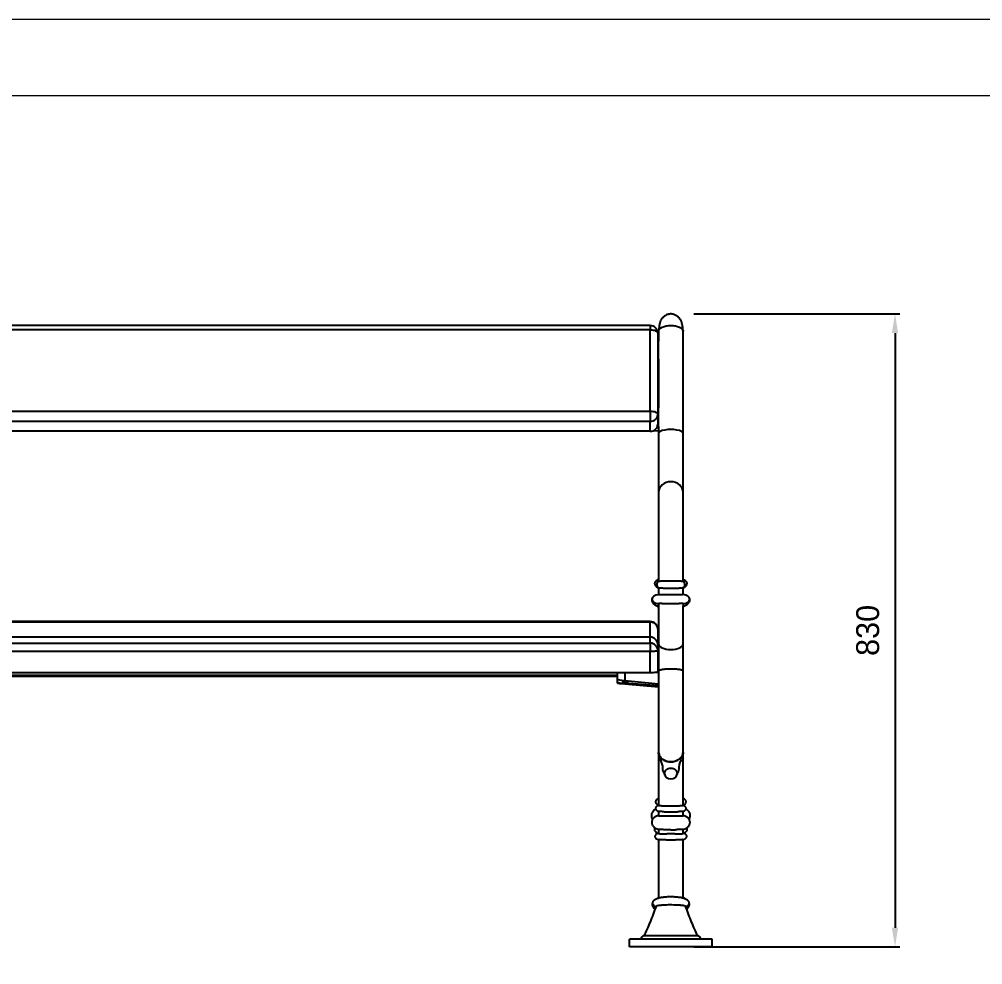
# Model space of a CAD drawing. Header units: millimetres. Extents: x 2710 to 8650, y -4054 to 146.
# Drawn here: x 3974 to 5237, y -1094 to 146 of the extents above; entities that cross this region are included whole.
import ezdxf

# ---------------------------------------------------------------- set-up
doc = ezdxf.new("R2010")
doc.units = ezdxf.units.MM
doc.header["$PDSIZE"] = -1
doc.layers.add('tabelka', color=155, linetype='Continuous')
doc.layers.add('WYMIAR', color=96, linetype='Continuous')
doc.dimstyles.new('1-1', dxfattribs={"dimtxt": 30, "dimasz": 25, "dimexe": 6.25, "dimexo": 30, "dimgap": 20.625, "dimtad": 1, "dimdec": 1, "dimtxsty": 'Standard', "dimcen": 0, "dimclrd": 2, "dimclre": 2, "dimclrt": 2, "dimadec": 0, "dimazin": 0, "dimtfac": 1, "dimtdec": 1, "dimtmove": 0, "dimatfit": 3, "dimfxl": 0, "dimarcsym": 0})

# ---------------------------------------------------------------- blocks, each defined once
blk = doc.blocks.new('front')
at = {"linetype": 'Continuous'}
for p, q in [((-1473.6, 667.7), (-3253.6, 667.7)), ((-1473.6, 662.3), (-3253.6, 662.3)), ((-1473.6, 667.7), (-1473.6, 662.3)), ((-1473.6, 555.6), (-1473.6, 662.3)), ((-1463.6, 657.7), (-1463.6, 551)), ((-1462.6, 660.4), (-1462.6, 647.1)), ((-1430.6, 526.1), (-1430.6, 660.4)), ((-1463.6, 647), (-1462.6, 647.1)), ((-1462.6, 623.4), (-1462.6, 647.1)), ((-1462.6, 623.7), (-1462.6, 559.9)), ((-3253.6, 555.6), (-1473.6, 555.6)), ((-1473.6, 555.6), (-1473.6, 542.1)), ((-1463.6, 551), (-1463.6, 538.2)), ((-1473.6, 542.1), (-3253.6, 542.1)), ((-1473.6, 529.3), (-1473.6, 542.1)), ((-1462.6, 536), (-1463.9, 536.1)), ((-1462.6, 535.5), (-1462.6, 536)), ((-1462.6, 535.5), (-1462.6, 526.1)), ((-1473.6, 529.3), (-3253.6, 529.3)), ((-1468.9, 530.3), (-1462.6, 529.6)), ((-1462.6, 526.1), (-1462.6, 525.5)), ((-1462.6, 525.5), (-1462.6, 448.9)), ((-1430.6, 525.5), (-1430.6, 526.1)), ((-1430.6, 448.9), (-1430.6, 525.5)), ((-1462.6, 448.9), (-1462.6, 332.3)), ((-1430.6, 332.3), (-1430.6, 448.9)), ((-1462.6, 323.6), (-1462.6, 314.8)), ((-1430.6, 314.8), (-1430.6, 323.6)), ((-1462.6, 302.9), (-1462.6, 296.9)), ((-1462.6, 299.9), (-1462.6, 300.1)), ((-1462.6, 296.9), (-1462.6, 250)), ((-1430.6, 250), (-1430.6, 300.3)), ((-1473.6, 279.4), (-3253.6, 279.4)), ((-1473.6, 278.6), (-3253.6, 278.6)), ((-1473.6, 279.4), (-1473.6, 278.6)), ((-1473.6, 259.1), (-1473.6, 278.6)), ((-1463.6, 269.4), (-1463.6, 249.1)), ((-1473.6, 259.1), (-3253.6, 259.1)), ((-1473.6, 259), (-3253.6, 259)), ((-1473.6, 259.1), (-1473.6, 259)), ((-1473.6, 251.2), (-1473.6, 259)), ((-3253.6, 251.2), (-1473.6, 251.2)), ((-1473.6, 240.2), (-3253.6, 240.2)), ((-1473.6, 251.2), (-1473.6, 240.2)), ((-1473.6, 212.3), (-1473.6, 240.2)), ((-1463.6, 249.1), (-1463.6, 241.2)), ((-1463.6, 245.8), (-1462.6, 245.8)), ((-1463.6, 241.2), (-1463.6, 213.4)), ((-1462.6, 250), (-1462.6, 214.7)), ((-1430.6, 214.7), (-1430.6, 250)), ((-1463.6, 221.8), (-1462.6, 221.8)), ((-1473.6, 212.3), (-3253.6, 212.3)), ((-1516.6, 208.6), (-3211.6, 208.6)), ((-1516.6, 207.5), (-3211.6, 207.5)), ((-1516.6, 204.1), (-1516.6, 212.3)), ((-1516.6, 200.1), (-1516.6, 204.1)), ((-1507, 212.3), (-1507, 202.1)), ((-1507, 202.1), (-1462.6, 197.9)), ((-1462.6, 212.8), (-1465.2, 212.8)), ((-1462.6, 214.7), (-1462.6, 107)), ((-1430.6, 107.6), (-1430.6, 214.7)), ((-1516.6, 198.6), (-1516.6, 200.1)), ((-1462.6, 195.2), (-1507, 198.5)), ((-1507, 198.5), (-1507, 197.7)), ((-1507, 197.7), (-1462.6, 193.9)), ((-1462.6, 107), (-1462.6, 38.3)), ((-1461.5, 103.2), (-1461.4, 102.9)), ((-1432.7, 100.2), (-1432.4, 101.2)), ((-1431.8, 102.9), (-1431.7, 103.2)), ((-1430.6, 38.3), (-1430.6, 107)), ((-1446.6, 95.5), (-1446.6, 95.5)), ((-1462.6, 30.7), (-1462.6, 24.9)), ((-1447.9, 29.9), (-1446.6, 29.9)), ((-1430.6, 24.9), (-1430.6, 30.7)), ((-1462.6, 7.2), (-1462.6, 1.5)), ((-1430.6, 1.5), (-1430.6, 7.2)), ((-1462.6, -6.4), (-1462.6, -83.4)), ((-1430.6, -83.4), (-1430.6, -6.4)), ((-1500.7, -147.1), (-1500.7, -137.1)), ((-1392.5, -137.1), (-1500.7, -137.1)), ((-1392.5, -147.1), (-1392.5, -137.1)), ((-1392.5, -147.1), (-1500.7, -147.1))]:
    blk.add_line(p, q, dxfattribs=at)
at = {"linetype": 'Continuous', "flags": 128}
for points in [[(-1473.6, 662.3), (-1471.7, 662.2), (-1469.8, 661.9), (-1468.1, 661.5), (-1466.6, 660.9), (-1465.3, 660.2), (-1464.4, 659.4), (-1463.8, 658.6), (-1463.6, 657.7)], [(-1473.6, 555.6), (-1471.7, 555.5), (-1469.8, 555.2), (-1468.1, 554.8), (-1466.6, 554.2), (-1465.3, 553.6), (-1464.4, 552.8), (-1463.8, 551.9), (-1463.6, 551)], [(-1463.6, 241.2), (-1463.8, 241), (-1464.4, 240.8), (-1465.3, 240.6), (-1466.6, 240.5), (-1468.1, 240.3), (-1469.8, 240.2), (-1471.7, 240.2), (-1473.6, 240.2)], [(-1463.6, 213.4), (-1463.8, 213.2), (-1464.4, 213), (-1465.3, 212.8), (-1466.6, 212.6), (-1468.1, 212.5), (-1469.8, 212.4), (-1471.7, 212.3), (-1473.6, 212.3)], [(-1446.6, 95.5), (-1449.7, 95.7), (-1452.7, 96.4), (-1455.5, 97.6), (-1457.9, 99.1), (-1459.9, 100.9), (-1461.4, 103), (-1462.3, 105.3), (-1462.6, 107.6), (-1462.6, 107.9)], [(-1430.6, 107.9), (-1430.6, 107.6), (-1430.9, 105.3), (-1431.8, 103), (-1433.3, 100.9), (-1435.3, 99.1), (-1437.7, 97.6), (-1440.5, 96.4), (-1443.5, 95.7), (-1446.6, 95.5)]]:
    blk.add_lwpolyline(points, dxfattribs=at)
at = {"linetype": 'Continuous'}
for centre, radius, start, end in [((-1473.6, 657.7), 10, 0, 90), ((-1473.1, 551.6), 9.49, 266.8323, 356.4372), ((-1473.1, 538.8), 9.49, 266.8326, 356.4371), ((-1460.2, 327.9), 5, 118.1611, 241.1371), ((-1433.1, 327.9), 5, 298.6355, 61.6626), ((-1473.6, 269.4), 10, 0, 90), ((-1473.2, 269), 9.63, 2.482, 92.2843), ((-1473.6, 249.1), 10, 0, 90), ((-1473.6, 249.1), 9.97, 0.1589, 90.1589), ((-1473.6, 241.2), 9.97, 0.1589, 90.1589)]:
    blk.add_arc(centre, radius, start, end, dxfattribs=at)
for centre, major_axis, ratio, start_param, end_param in [((-1446.6, 526.1), (16, 0), 0.335382, 0, 3.141593), ((-1446.6, 448.9), (-16, 0), 0.875, 3.141593, 6.283185), ((-1460.4, 308.9), (-11, 0), 0.545455, 4.916777, 7.656712), ((-1432.8, 308.9), (11, 0), 0.545455, 4.908869, 7.653672), ((-1446.6, 250), (16, 0), 0.441764, 3.141593, 6.283185), ((-1506.6, 203.2), (10, -0.92), 0.104167, 3.15119, 4.684996), ((-1506.6, 199.4), (10, -0.72), 0.094476, 3.148371, 4.682148), ((-1506.6, 197.8), (10, -0.86), 0.011623, 3.142588, 4.676365), ((-1446.6, 80.7), (8.52, 0), 0.882353, 3.275401, 6.145454), ((-1479.6, -137.1), (6, 0), 0.833333, 1.910379, 3.141593), ((-1479.6, -137.1), (-6, 0), 0.833333, 5.056836, 6.283185), ((-1413.6, -137.1), (-6, 0), 0.833333, 3.141593, 4.394245), ((-1413.6, -137.1), (6, 0), 0.833333, 0, 1.220088)]:
    blk.add_ellipse(centre, major_axis=major_axis, ratio=ratio, start_param=start_param, end_param=end_param, dxfattribs=at)
blk.add_ellipse((-1506.6, 199.8), major_axis=(3.5, -0.25), ratio=0.094476, dxfattribs=at)
for points, knots in [([(-1430.6, 660.7), (-1430.7, 661.4), (-1430.8, 662.7), (-1431, 664.8), (-1431.2, 666.8), (-1431.5, 668.5), (-1431.8, 670.1), (-1432.3, 672.4), (-1433.5, 674.8), (-1434.8, 676.7), (-1436.4, 678.6), (-1439, 680.7), (-1442.1, 682.2), (-1444.9, 682.9), (-1447.1, 683), (-1449.2, 682.7), (-1451.3, 682.1), (-1453.3, 681.1), (-1455.1, 680), (-1456.6, 678.7), (-1457.8, 677.5), (-1458.7, 676.4), (-1459.3, 675.5), (-1459.8, 674.7), (-1460.3, 673.6), (-1460.8, 672.4), (-1461.3, 670.8), (-1461.7, 668.9), (-1462, 666.7), (-1462.3, 664), (-1462.5, 661.8), (-1462.6, 660.7)], [0, 0, 0, 0, 0.031316, 0.059318, 0.106102, 0.141107, 0.166536, 0.214968, 0.265658, 0.291372, 0.317813, 0.374395, 0.435286, 0.466914, 0.498301, 0.529738, 0.561569, 0.593955, 0.626614, 0.65552, 0.679635, 0.699708, 0.717012, 0.738355, 0.766445, 0.792853, 0.822633, 0.860149, 0.901781, 0.948074, 1, 1, 1, 1]), ([(-1462.6, 660.4), (-1462.6, 660.4), (-1462.7, 660.9), (-1462.4, 661.9), (-1461.5, 663.3), (-1460, 664.6), (-1458, 665.8), (-1455.5, 666.7), (-1452.8, 667.4), (-1449.7, 667.8), (-1446.6, 668), (-1443.5, 667.8), (-1440.5, 667.4), (-1437.7, 666.7), (-1435.3, 665.8), (-1433.3, 664.6), (-1431.7, 663.3), (-1430.9, 661.9), (-1430.5, 660.9), (-1430.6, 660.4), (-1430.6, 660.4)], [0, 0, 0, 0, 0.002728, 0.060722, 0.119371, 0.179216, 0.240589, 0.30357, 0.368004, 0.433529, 0.499634, 0.56574, 0.631265, 0.695699, 0.758681, 0.820053, 0.879898, 0.938547, 0.996542, 1, 1, 1, 1]), ([(-1462.6, 536), (-1462.6, 543.2), (-1462.6, 551.1), (-1462.6, 559), (-1462.6, 559.7)], [0, 0, 0, 0, 0.919919, 1, 1, 1, 1]), ([(-1462.6, 334.4), (-1462.8, 334.4), (-1463.5, 334.2), (-1464.5, 333.8), (-1465.7, 333.1), (-1466.6, 332.3), (-1467.3, 331.4), (-1467.8, 330.4), (-1467.9, 329.3), (-1467.7, 328.1), (-1467.2, 327), (-1466.4, 325.9), (-1465.3, 325), (-1464, 324.2), (-1463.1, 323.8), (-1462.6, 323.7), (-1462.6, 323.7)], [0, 0, 0, 0, 0.044959, 0.156497, 0.242685, 0.318861, 0.38936, 0.455222, 0.51857, 0.582762, 0.650592, 0.725627, 0.812649, 0.900912, 0.998835, 1, 1, 1, 1]), ([(-1462.5, 332.3), (-1462.5, 332.4), (-1462.5, 332.4), (-1461.8, 332.5), (-1460.4, 332.7), (-1458.5, 332.8), (-1456.7, 332.9), (-1454.7, 332.9), (-1452.3, 332.9), (-1449.6, 332.9), (-1446.8, 332.9), (-1443.8, 332.9), (-1440.9, 332.9), (-1438.1, 332.9), (-1435.7, 332.9), (-1433.6, 332.8), (-1432.1, 332.6), (-1431.1, 332.5), (-1430.7, 332.4), (-1430.7, 332.3), (-1430.7, 332.3)], [0, 0, 0, 0, 0.024762, 0.071145, 0.162896, 0.211671, 0.261589, 0.316059, 0.371789, 0.432869, 0.495484, 0.561005, 0.628408, 0.694021, 0.761845, 0.822298, 0.885078, 0.937379, 0.991605, 1, 1, 1, 1]), ([(-1430.4, 323.8), (-1430.3, 323.8), (-1429.8, 324), (-1428.8, 324.4), (-1427.7, 325.2), (-1426.7, 326.1), (-1425.9, 327.2), (-1425.4, 328.4), (-1425.3, 329.5), (-1425.5, 330.7), (-1426.1, 331.7), (-1426.9, 332.6), (-1428, 333.4), (-1429.3, 334), (-1430.1, 334.3), (-1430.6, 334.4)], [0, 0, 0, 0, 0.021926, 0.111564, 0.1938, 0.27398, 0.350058, 0.42037, 0.486816, 0.553236, 0.623592, 0.70291, 0.786889, 0.885952, 1, 1, 1, 1]), ([(-1430.7, 323.6), (-1430.7, 323.6), (-1430.6, 323.6), (-1431, 323.5), (-1432.1, 323.4), (-1433.8, 323.2), (-1435.4, 323.1), (-1437.3, 323), (-1439.6, 323), (-1442, 323), (-1444.8, 323), (-1447.7, 322.9), (-1450.7, 323), (-1453.6, 323), (-1456.2, 323), (-1458.5, 323.2), (-1460.3, 323.3), (-1461.6, 323.4), (-1462.4, 323.5), (-1462.5, 323.6), (-1462.6, 323.6)], [0, 0, 0, 0, 0.013313, 0.05942, 0.147325, 0.19356, 0.240902, 0.291944, 0.344182, 0.401159, 0.45951, 0.522053, 0.586295, 0.650643, 0.717097, 0.777274, 0.839703, 0.892484, 0.947234, 1, 1, 1, 1]), ([(-1471.3, 309.2), (-1471.4, 308.9), (-1471.6, 308.2), (-1471.6, 307), (-1471.2, 305.8), (-1470.6, 304.5), (-1469.6, 303.3), (-1468.3, 302.1), (-1466.6, 301.1), (-1464.8, 300.2), (-1463.5, 299.8), (-1462.7, 299.6), (-1462.6, 299.6)], [0, 0, 0, 0, 0.066626, 0.152782, 0.241377, 0.335439, 0.439086, 0.55646, 0.692456, 0.829397, 0.975062, 1, 1, 1, 1]), ([(-1462.6, 314.8), (-1462.5, 314.8), (-1462.2, 314.8), (-1460.5, 314.9), (-1458.6, 314.9), (-1456.8, 314.9), (-1454.8, 314.9), (-1452.4, 314.9), (-1449.7, 314.9), (-1446.9, 314.9), (-1443.9, 314.9), (-1441, 314.9), (-1438.2, 314.9), (-1435.7, 314.9), (-1433.6, 314.9), (-1432.1, 314.9), (-1431.1, 314.8), (-1430.7, 314.8), (-1430.7, 314.8), (-1430.7, 314.8)], [0, 0, 0, 0, 0.0858317, 0.1741462, 0.2209626, 0.268878, 0.3211154, 0.3745632, 0.4331367, 0.4931572, 0.5565524, 0.6217551, 0.6853711, 0.7511659, 0.8093219, 0.8697159, 0.9200317, 0.9721943, 1, 1, 1, 1]), ([(-1430.6, 299.6), (-1430.3, 299.7), (-1429.3, 299.9), (-1427.8, 300.5), (-1426.1, 301.4), (-1424.6, 302.4), (-1423.3, 303.6), (-1422.4, 304.9), (-1421.8, 306.2), (-1421.6, 307.5), (-1421.7, 308.5), (-1421.9, 309), (-1421.9, 309.2)], [0, 0, 0, 0, 0.085847, 0.218215, 0.345189, 0.470585, 0.588815, 0.695621, 0.792064, 0.881868, 0.969676, 1, 1, 1, 1]), ([(-1462.6, 296.9), (-1462.6, 297.7), (-1462.6, 298.9), (-1462.6, 300.2), (-1462.6, 301), (-1462.6, 301.6), (-1462.6, 302.3), (-1462.6, 302.8), (-1462.6, 303), (-1462.6, 303.1)], [0, 0, 0, 0, 0.403071, 0.583231, 0.628271, 0.764171, 0.911493, 0.948323, 1, 1, 1, 1]), ([(-1430.7, 303.1), (-1430.8, 303.1), (-1430.9, 303), (-1431.6, 303), (-1432.5, 303), (-1433.8, 303), (-1435.4, 303), (-1437.3, 302.9), (-1439.6, 302.9), (-1442.1, 302.9), (-1444.8, 302.9), (-1447.7, 302.9), (-1450.7, 302.9), (-1453.6, 302.9), (-1456.2, 302.9), (-1458.6, 303), (-1460.3, 303), (-1461.6, 303), (-1462.4, 303), (-1462.5, 303.1), (-1462.5, 303.1)], [0, 0, 0, 0, 0.0481034, 0.0931548, 0.1394047, 0.1866425, 0.2350117, 0.2872061, 0.3406097, 0.3991643, 0.4591385, 0.523165, 0.5889441, 0.6546149, 0.722413, 0.7841544, 0.8482116, 0.9022551, 0.9583312, 1, 1, 1, 1]), ([(-1430.6, 303.1), (-1430.6, 302.7), (-1430.6, 301.9), (-1430.6, 301), (-1430.6, 300.4), (-1430.6, 300.3)], [0, 0, 0, 0, 0.370074, 0.828932, 1, 1, 1, 1]), ([(-1462.6, 214.7), (-1462.6, 214.7), (-1462.6, 214.9), (-1462.5, 215.3), (-1461.7, 215.9), (-1460.4, 216.4), (-1458.7, 216.8), (-1456.5, 217.1), (-1454.2, 217.3), (-1451.6, 217.5), (-1449, 217.6), (-1446.4, 217.6), (-1443.8, 217.6), (-1441.3, 217.5), (-1439, 217.3), (-1436.9, 217.1), (-1435, 216.9), (-1433.4, 216.5), (-1432.1, 216.1), (-1431.2, 215.7), (-1430.7, 215.2), (-1430.6, 214.8), (-1430.6, 214.7), (-1430.6, 214.7)], [0, 0, 0, 0, 0.00043, 0.059157, 0.11951, 0.17916, 0.240856, 0.295589, 0.352162, 0.402982, 0.455408, 0.50412, 0.554282, 0.602393, 0.651866, 0.700636, 0.750721, 0.80142, 0.853425, 0.907387, 0.962696, 0.99957, 1, 1, 1, 1]), ([(-1462.6, 107.9), (-1462.5, 106.9), (-1462.3, 105.3), (-1461.4, 103.2), (-1460.3, 101.4), (-1458.8, 99.8), (-1457, 98.4), (-1454.9, 97.3), (-1452.6, 96.4), (-1450, 95.7), (-1448, 95.5), (-1446.8, 95.5), (-1446.6, 95.5)], [0, 0, 0, 0, 0.140495, 0.235983, 0.334138, 0.431775, 0.531891, 0.636639, 0.743957, 0.85811, 0.975179, 1, 1, 1, 1]), ([(-1460.8, 100.9), (-1461.1, 101.4), (-1461.8, 102.6), (-1462.4, 104.6), (-1462.6, 106.2), (-1462.6, 107), (-1462.6, 107)], [0, 0, 0, 0, 0.260625, 0.623812, 0.99734, 1, 1, 1, 1]), ([(-1461.9, 104.3), (-1461.9, 104.2), (-1461.8, 103.9), (-1461.6, 103.3), (-1461.3, 102.8), (-1461.2, 102.4), (-1461, 102), (-1461, 101.6), (-1460.9, 101.4), (-1460.8, 101.2)], [0, 0, 0, 0, 0.052045, 0.164999, 0.279099, 0.348635, 0.41799, 0.604688, 1, 1, 1, 1]), ([(-1460.9, 101.2), (-1460.8, 100.9), (-1460.7, 100.7), (-1460.6, 100.3), (-1460.6, 100.2)], [0, 0, 0, 0, 0.738353, 1, 1, 1, 1]), ([(-1446.6, 95.5), (-1445.8, 95.5), (-1444, 95.6), (-1441.3, 96.2), (-1438.7, 97.1), (-1436.2, 98.4), (-1434.1, 100.1), (-1432.5, 102), (-1431.4, 104), (-1430.8, 106), (-1430.7, 107.3), (-1430.6, 107.9)], [0, 0, 0, 0, 0.109477, 0.221458, 0.343876, 0.470285, 0.585222, 0.704213, 0.808224, 0.915737, 1, 1, 1, 1]), ([(-1430.6, 107), (-1430.6, 107), (-1430.6, 106.5), (-1430.7, 105.3), (-1431.1, 103.4), (-1431.8, 101.9), (-1432.4, 101), (-1432.5, 100.9)], [0, 0, 0, 0, 0.002659, 0.230734, 0.564614, 0.906612, 1, 1, 1, 1]), ([(-1432.4, 101.2), (-1432.4, 101.4), (-1432.3, 101.6), (-1432.2, 102), (-1432.1, 102.3), (-1432, 102.6), (-1431.8, 103.1), (-1431.5, 103.6), (-1431.4, 104), (-1431.4, 104.1)], [0, 0, 0, 0, 0.454739, 0.573665, 0.661321, 0.732436, 0.803296, 0.947684, 1, 1, 1, 1]), ([(-1456.1, 82.1), (-1456.2, 82.4), (-1456.9, 83.8), (-1457.1, 86.5), (-1457.3, 89.7), (-1457.7, 92.5), (-1458.7, 95.1), (-1459.8, 97.6), (-1460.3, 99.3), (-1460.6, 100.2)], [0, 0, 0, 0, 0.041118, 0.251793, 0.406948, 0.562737, 0.703266, 0.846465, 1, 1, 1, 1]), ([(-1432.7, 100.2), (-1433, 99.2), (-1433.5, 97.3), (-1434.7, 94.8), (-1435.7, 92.1), (-1436, 89), (-1436.2, 85.8), (-1436.6, 83.5), (-1437, 82.3), (-1437.1, 82.1)], [0, 0, 0, 0, 0.174103, 0.315607, 0.458755, 0.631018, 0.801655, 0.974895, 1, 1, 1, 1]), ([(-1456.2, 82.1), (-1455.9, 81.5), (-1455.6, 80.3), (-1455, 79), (-1454.7, 78.3), (-1454.5, 77.9)], [0, 0, 0, 0, 0.3870635, 0.673703, 1, 1, 1, 1]), ([(-1438.1, 80.4), (-1438.1, 80.6), (-1438.1, 81), (-1438.3, 81.7), (-1438.5, 82.3), (-1438.7, 82.9), (-1439.1, 83.4), (-1439.5, 84), (-1440, 84.5), (-1440.6, 85), (-1441.4, 85.5), (-1442.3, 86), (-1444, 86.6), (-1445.9, 86.9), (-1447.8, 86.8), (-1448.9, 86.7), (-1449.9, 86.4), (-1451, 86), (-1451.9, 85.5), (-1452.6, 85), (-1453.2, 84.5), (-1453.7, 84), (-1454.1, 83.4), (-1454.5, 82.9), (-1454.8, 82.3), (-1455, 81.7), (-1455.1, 81), (-1455.1, 80.4), (-1455.1, 79.9), (-1455.1, 79.7), (-1455.1, 79.6)], [0, 0, 0, 0, 0.028316, 0.05671, 0.085253, 0.114013, 0.140223, 0.172397, 0.20004, 0.232166, 0.267982, 0.309183, 0.355914, 0.482927, 0.52748, 0.570048, 0.610518, 0.657246, 0.698448, 0.734266, 0.766391, 0.794035, 0.826208, 0.852419, 0.881179, 0.909722, 0.938115, 0.966432, 0.994748, 1, 1, 1, 1]), ([(-1438.5, 78.5), (-1438.4, 78.7), (-1438.1, 79.2), (-1437.7, 80.4), (-1437.3, 81.5), (-1437.1, 82.1)], [0, 0, 0, 0, 0.181088, 0.527263, 1, 1, 1, 1]), ([(-1438.2, 79.6), (-1438.2, 79.7), (-1438.1, 79.9), (-1438.1, 80.2), (-1438.1, 80.4)], [0, 0, 0, 0, 0.181259, 1, 1, 1, 1]), ([(-1462.6, 47.6), (-1463, 47.5), (-1463.8, 47.1), (-1464.8, 46.4), (-1465.8, 45.5), (-1466.4, 44.5), (-1466.7, 43.4), (-1466.7, 42.4), (-1466.3, 41.3), (-1465.6, 40.3), (-1464.5, 39.3), (-1463.5, 38.7), (-1462.8, 38.4), (-1462.6, 38.3)], [0, 0, 0, 0, 0.088619, 0.197922, 0.295749, 0.384161, 0.466296, 0.546568, 0.63038, 0.722423, 0.83146, 0.950728, 1, 1, 1, 1]), ([(-1462.6, 38.3), (-1462.7, 38.3), (-1463, 38.2), (-1463.7, 38), (-1464.5, 37.6), (-1465.4, 37), (-1466.2, 36.2), (-1466.6, 35.2), (-1466.7, 34.2), (-1466.5, 33.3), (-1465.9, 32.4), (-1465, 31.6), (-1464, 31.1), (-1463.1, 30.8), (-1462.5, 30.6), (-1462.2, 30.6), (-1462.1, 30.6)], [0, 0, 0, 0, 0.0256213, 0.0947869, 0.1702348, 0.2551798, 0.3404437, 0.416315, 0.4859687, 0.555827, 0.6307849, 0.7159181, 0.8174002, 0.8964937, 0.9747726, 1, 1, 1, 1]), ([(-1462.6, 38.3), (-1462.6, 38.2), (-1462.5, 38.2), (-1461.8, 38.1), (-1460.5, 38.1), (-1458.6, 38), (-1456.8, 38), (-1454.7, 38), (-1452.3, 38), (-1449.7, 37.9), (-1446.8, 37.9), (-1443.9, 37.9), (-1440.9, 38), (-1438.1, 38), (-1435.6, 38), (-1433.6, 38.1), (-1432.1, 38.1), (-1431.1, 38.1), (-1430.7, 38.2), (-1430.7, 38.2), (-1430.7, 38.3)], [0, 0, 0, 0, 0.0430065, 0.0872218, 0.1757049, 0.2227083, 0.2708152, 0.3232365, 0.3768762, 0.4355851, 0.495745, 0.5592639, 0.6245982, 0.6882842, 0.7541558, 0.8123242, 0.8727252, 0.9231254, 0.9753753, 1, 1, 1, 1]), ([(-1431.1, 30.6), (-1431, 30.6), (-1430.8, 30.6), (-1430.3, 30.7), (-1429.5, 31), (-1428.6, 31.4), (-1427.8, 32), (-1427, 32.8), (-1426.6, 33.7), (-1426.5, 34.7), (-1426.8, 35.7), (-1427.4, 36.5), (-1428.3, 37.3), (-1429.3, 37.9), (-1430.1, 38.2), (-1430.5, 38.3), (-1430.6, 38.3)], [0, 0, 0, 0, 0.016754, 0.091008, 0.160204, 0.234811, 0.317883, 0.401417, 0.476321, 0.545933, 0.616703, 0.693042, 0.78006, 0.883267, 0.963037, 1, 1, 1, 1]), ([(-1430.6, 38.3), (-1430.3, 38.4), (-1429.5, 38.8), (-1428.4, 39.6), (-1427.5, 40.5), (-1426.9, 41.5), (-1426.6, 42.5), (-1426.6, 43.6), (-1426.9, 44.7), (-1427.7, 45.7), (-1428.7, 46.6), (-1429.8, 47.3), (-1430.4, 47.6), (-1430.6, 47.6)], [0, 0, 0, 0, 0.089218, 0.198086, 0.295608, 0.383905, 0.466067, 0.546554, 0.630783, 0.723662, 0.834273, 0.954958, 1, 1, 1, 1]), ([(-1466.5, 33.5), (-1466.9, 33.2), (-1467.9, 32.7), (-1469.2, 31.6), (-1470.3, 30.3), (-1471.2, 28.9), (-1471.8, 27.4), (-1472.2, 25.8), (-1472.2, 24.2), (-1471.8, 22.6), (-1471.3, 21.2), (-1470.8, 20.4), (-1470.6, 20.1)], [0, 0, 0, 0, 0.104574, 0.218209, 0.326609, 0.43088, 0.531662, 0.630152, 0.728125, 0.82767, 0.930452, 1, 1, 1, 1]), ([(-1455.5, 30.1), (-1455.7, 30.1), (-1456.8, 30.1), (-1458.5, 30.2), (-1460.3, 30.3), (-1461.6, 30.4), (-1462, 30.5), (-1462.1, 30.6)], [0, 0, 0, 0, 0.077527, 0.33626, 0.604775, 0.83035, 1, 1, 1, 1]), ([(-1455.5, 30.1), (-1455.4, 30.1), (-1454.8, 30), (-1453.7, 30), (-1452.2, 30), (-1450.8, 30), (-1449.5, 30), (-1448.6, 29.9), (-1448, 29.9), (-1447.9, 29.9)], [0, 0, 0, 0, 0.046329, 0.258459, 0.460269, 0.657361, 0.802285, 0.964116, 1, 1, 1, 1]), ([(-1446.6, 29.9), (-1445.9, 29.9), (-1444.9, 29.9), (-1443.4, 30), (-1442.1, 30), (-1440.7, 30), (-1439.3, 30), (-1438.4, 30), (-1437.9, 30.1), (-1437.9, 30.1)], [0, 0, 0, 0, 0.2335591, 0.3284319, 0.484299, 0.6433554, 0.811064, 0.9824989, 1, 1, 1, 1]), ([(-1431.1, 30.6), (-1431.2, 30.5), (-1431.6, 30.5), (-1432.5, 30.4), (-1433.8, 30.2), (-1435.4, 30.2), (-1436.8, 30.1), (-1437.7, 30.1), (-1437.9, 30.1)], [0, 0, 0, 0, 0.15225, 0.339664, 0.53183, 0.728585, 0.941379, 1, 1, 1, 1]), ([(-1422.7, 20.1), (-1422.4, 20.5), (-1421.9, 21.2), (-1421.4, 22.7), (-1421.1, 24.3), (-1421.1, 25.9), (-1421.4, 27.5), (-1422.1, 29.1), (-1423.1, 30.5), (-1424.3, 31.8), (-1425.6, 32.8), (-1426.4, 33.3), (-1426.8, 33.5)], [0, 0, 0, 0, 0.074868, 0.176575, 0.275758, 0.374185, 0.474057, 0.577109, 0.686197, 0.804977, 0.922726, 1, 1, 1, 1]), ([(-1462.6, 25), (-1462.8, 24.9), (-1463.3, 24.9), (-1464.1, 24.7), (-1465.1, 24.4), (-1466.3, 23.9), (-1467.6, 23.2), (-1468.9, 22.2), (-1470.1, 20.9), (-1471, 19.5), (-1471.5, 18), (-1471.8, 16.5), (-1471.7, 14.9), (-1471.3, 13.4), (-1470.6, 12), (-1469.6, 10.7), (-1468.3, 9.5), (-1466.9, 8.5), (-1465.5, 7.9), (-1464.3, 7.5), (-1463.2, 7.2), (-1462.7, 7.1), (-1462.4, 7.1)], [0, 0, 0, 0, 0.030433, 0.067421, 0.106423, 0.150366, 0.202299, 0.260391, 0.31885, 0.374994, 0.428912, 0.4814, 0.533499, 0.586199, 0.640272, 0.696615, 0.755932, 0.818733, 0.872713, 0.917364, 0.9591, 1, 1, 1, 1]), ([(-1462.6, 24.9), (-1462.6, 24.9), (-1462.5, 24.8), (-1461.7, 24.7), (-1460.2, 24.7), (-1458.2, 24.6), (-1456.3, 24.6), (-1454.2, 24.5), (-1451.7, 24.5), (-1449, 24.5), (-1446.2, 24.5), (-1443.2, 24.5), (-1440.2, 24.5), (-1437.5, 24.5), (-1435.1, 24.6), (-1433.2, 24.7), (-1431.8, 24.7), (-1431, 24.8), (-1430.6, 24.8), (-1430.7, 24.9), (-1430.7, 24.9)], [0, 0, 0, 0, 0.0479114, 0.0975059, 0.1862509, 0.2337417, 0.2823406, 0.335481, 0.3898569, 0.4493309, 0.5102966, 0.5741886, 0.6399453, 0.7033225, 0.7689188, 0.8262518, 0.8858024, 0.9353238, 0.9866333, 1, 1, 1, 1]), ([(-1431.4, 7), (-1431.3, 7), (-1430.9, 7), (-1430.1, 7.2), (-1429.2, 7.4), (-1428.1, 7.7), (-1426.9, 8.2), (-1425.6, 9), (-1424.3, 10), (-1423.1, 11.2), (-1422.3, 12.6), (-1421.7, 14.2), (-1421.4, 15.7), (-1421.5, 17.2), (-1421.9, 18.8), (-1422.6, 20.2), (-1423.6, 21.5), (-1424.9, 22.7), (-1426.4, 23.6), (-1427.7, 24.2), (-1428.9, 24.6), (-1429.9, 24.9), (-1430.4, 24.9), (-1430.6, 25)], [0, 0, 0, 0, 0.026478, 0.06823, 0.103987, 0.142041, 0.18527, 0.236463, 0.293427, 0.350428, 0.405075, 0.457474, 0.508383, 0.558803, 0.609732, 0.661895, 0.716185, 0.77332, 0.833848, 0.884956, 0.927558, 0.967727, 1, 1, 1, 1]), ([(-1467.6, 9), (-1467.7, 8.7), (-1468.1, 8.1), (-1468.2, 7.1), (-1468.1, 6), (-1467.6, 5), (-1466.8, 3.9), (-1465.6, 2.9), (-1464.2, 2.1), (-1463.1, 1.8), (-1462.6, 1.6)], [0, 0, 0, 0, 0.099228, 0.203513, 0.307456, 0.417392, 0.540281, 0.688124, 0.848536, 1, 1, 1, 1]), ([(-1462.6, 1.6), (-1462.8, 1.6), (-1463.1, 1.5), (-1463.8, 1.4), (-1464.5, 1.2), (-1465.3, 0.8), (-1466.2, 0.3), (-1467, -0.4), (-1467.4, -1.3), (-1467.6, -2.3), (-1467.4, -3.3), (-1466.9, -4.2), (-1466.1, -5), (-1465.1, -5.6), (-1464.1, -6.1), (-1463.2, -6.3), (-1462.6, -6.4), (-1462.4, -6.5), (-1462.3, -6.5)], [0, 0, 0, 0, 0.053525, 0.126718, 0.184817, 0.244614, 0.309872, 0.378453, 0.441275, 0.499307, 0.557582, 0.620041, 0.69064, 0.773494, 0.843643, 0.908441, 0.979154, 1, 1, 1, 1]), ([(-1462.6, 1.5), (-1462.6, 1.5), (-1462.5, 1.4), (-1462, 1.3), (-1461.1, 1.3), (-1460, 1.2), (-1458.5, 1.1), (-1456.7, 1.1), (-1454.6, 1), (-1452.9, 1), (-1451.9, 1), (-1451.7, 1)], [0, 0, 0, 0, 0.110893, 0.224968, 0.33681, 0.451509, 0.571267, 0.693833, 0.827528, 0.964325, 1, 1, 1, 1]), ([(-1446.6, 6.5), (-1447.3, 6.5), (-1448.9, 6.5), (-1451.5, 6.5), (-1454.4, 6.5), (-1456.9, 6.6), (-1459.1, 6.7), (-1460.8, 6.9), (-1461.7, 7), (-1462, 7), (-1462.1, 7)], [0, 0, 0, 0, 0.094516, 0.2461, 0.395784, 0.550475, 0.688945, 0.832689, 0.953063, 1, 1, 1, 1]), ([(-1446.6, 0.9), (-1447.3, 0.9), (-1448.3, 0.9), (-1449.8, 1), (-1450.8, 1), (-1451.4, 1), (-1451.7, 1)], [0, 0, 0, 0, 0.416684, 0.586338, 0.864669, 1, 1, 1, 1]), ([(-1446.6, 6.5), (-1445.9, 6.5), (-1444.9, 6.5), (-1443.4, 6.5), (-1442.1, 6.5), (-1441.1, 6.5), (-1440.7, 6.5), (-1440.6, 6.5)], [0, 0, 0, 0, 0.357531, 0.503204, 0.742603, 0.987112, 1, 1, 1, 1]), ([(-1441.5, 1), (-1441.8, 1), (-1442.5, 1), (-1443.6, 1), (-1445, 0.9), (-1446, 0.9), (-1446.6, 0.9)], [0, 0, 0, 0, 0.179245, 0.414534, 0.659975, 1, 1, 1, 1]), ([(-1441.5, 1), (-1441.3, 1), (-1440.1, 1), (-1438, 1), (-1435.6, 1.1), (-1433.5, 1.2), (-1432.1, 1.3), (-1431.1, 1.3), (-1430.7, 1.4), (-1430.7, 1.5), (-1430.7, 1.5)], [0, 0, 0, 0, 0.039317, 0.202412, 0.37109, 0.520212, 0.675074, 0.804117, 0.937879, 1, 1, 1, 1]), ([(-1431.4, 7), (-1431.6, 7), (-1431.9, 6.9), (-1432.9, 6.8), (-1434.2, 6.7), (-1435.9, 6.6), (-1437.9, 6.6), (-1439.5, 6.5), (-1440.5, 6.5), (-1440.6, 6.5)], [0, 0, 0, 0, 0.090079, 0.25094, 0.417637, 0.588279, 0.773533, 0.963082, 1, 1, 1, 1]), ([(-1430.9, -6.5), (-1430.8, -6.5), (-1430.5, -6.4), (-1429.9, -6.3), (-1429.1, -6), (-1428.2, -5.7), (-1427.3, -5.1), (-1426.5, -4.3), (-1425.9, -3.4), (-1425.6, -2.4), (-1425.8, -1.4), (-1426.2, -0.5), (-1427, 0.3), (-1427.9, 0.8), (-1428.9, 1.2), (-1429.7, 1.5), (-1430.3, 1.6), (-1430.5, 1.6), (-1430.6, 1.6)], [0, 0, 0, 0, 0.040662, 0.105519, 0.163261, 0.225095, 0.294556, 0.369091, 0.436442, 0.496509, 0.554098, 0.614431, 0.681246, 0.759944, 0.827738, 0.892667, 0.971904, 1, 1, 1, 1]), ([(-1430.5, 1.6), (-1430.4, 1.6), (-1429.8, 1.8), (-1428.8, 2.3), (-1427.5, 3.1), (-1426.4, 4), (-1425.6, 5), (-1425.2, 6.1), (-1425, 7.2), (-1425.2, 8.2), (-1425.5, 8.7), (-1425.7, 9)], [0, 0, 0, 0, 0.022311, 0.176949, 0.325977, 0.460334, 0.581829, 0.693581, 0.800559, 0.90961, 1, 1, 1, 1]), ([(-1430.9, -6.5), (-1431, -6.5), (-1431.1, -6.5), (-1431.6, -6.6), (-1432.6, -6.7), (-1433.9, -6.7), (-1435.5, -6.8), (-1437.4, -6.9), (-1439.7, -7), (-1442.2, -7), (-1444.9, -7.1), (-1447.8, -7.1), (-1450.8, -7), (-1453.7, -7), (-1456.3, -6.9), (-1458.6, -6.8), (-1460.4, -6.7), (-1461.7, -6.6), (-1462.1, -6.5), (-1462.3, -6.5)], [0, 0, 0, 0, 0.006822, 0.055953, 0.106378, 0.158212, 0.211282, 0.268661, 0.327373, 0.391662, 0.45751, 0.527808, 0.600031, 0.672099, 0.74652, 0.814018, 0.884049, 0.943124, 1, 1, 1, 1]), ([(-1446.6, -81.6), (-1447.5, -81.6), (-1448.8, -81.6), (-1450.6, -81.7), (-1452.1, -81.8), (-1453.9, -81.9), (-1455.7, -82.1), (-1457.6, -82.3), (-1459.5, -82.6), (-1461.3, -83), (-1463.2, -83.5), (-1465, -84.1), (-1466.7, -84.8), (-1468.2, -85.7), (-1469.4, -86.6), (-1470.2, -87.6), (-1470.6, -88.7), (-1470.8, -89.7), (-1470.6, -90.8), (-1470, -91.8), (-1469.1, -92.8), (-1467.9, -93.8), (-1466.8, -94.4), (-1466.3, -94.6)], [0, 0, 0, 0, 0.0616266, 0.0866962, 0.1281978, 0.1710552, 0.2170505, 0.2652595, 0.3156361, 0.3683604, 0.4237943, 0.482006, 0.540822, 0.5959753, 0.6456182, 0.6899371, 0.730309, 0.7686393, 0.8070211, 0.8472436, 0.8913435, 0.94217, 1, 1, 1, 1]), ([(-1462.6, -82.9), (-1463.1, -83.1), (-1464.2, -83.6), (-1465.3, -84.1), (-1465.9, -84.5), (-1465.9, -84.5)], [0, 0, 0, 0, 0.421365, 0.945522, 1, 1, 1, 1]), ([(-1427, -94.6), (-1426.8, -94.5), (-1426, -94.2), (-1424.9, -93.5), (-1423.8, -92.5), (-1423, -91.4), (-1422.6, -90.4), (-1422.5, -89.3), (-1422.7, -88.3), (-1423.3, -87.2), (-1424.3, -86.2), (-1425.7, -85.2), (-1427.5, -84.4), (-1429.5, -83.6), (-1431.6, -83.1), (-1433.6, -82.6), (-1435.7, -82.3), (-1437.7, -82.1), (-1439.7, -81.9), (-1441.5, -81.8), (-1443.1, -81.7), (-1444.8, -81.6), (-1446, -81.6), (-1446.6, -81.6)], [0, 0, 0, 0, 0.02116, 0.075516, 0.124131, 0.167581, 0.207464, 0.245798, 0.284755, 0.326011, 0.371965, 0.425815, 0.492211, 0.559267, 0.623111, 0.68074, 0.73567, 0.788049, 0.83676, 0.883372, 0.917096, 0.954299, 1, 1, 1, 1]), ([(-1427.6, -84.4), (-1427.9, -84.2), (-1428.7, -83.7), (-1429.7, -83.2), (-1430.5, -83), (-1430.6, -82.9)], [0, 0, 0, 0, 0.283906, 0.908326, 1, 1, 1, 1]), ([(-1465.8, -93.5), (-1467.2, -97.1), (-1469.8, -104.1), (-1473.8, -114.4), (-1477.7, -123.8), (-1480.4, -129.6), (-1481.7, -132.3)], [0, 0, 0, 0, 0.275899, 0.539552, 0.78695, 1, 1, 1, 1]), ([(-1470.7, -89.6), (-1470.7, -89.7), (-1471, -90.3), (-1471.1, -91.3), (-1471, -92.6), (-1470.5, -93.9), (-1469.8, -95.3), (-1468.7, -96.5), (-1467.8, -97.2), (-1467.4, -97.6)], [0, 0, 0, 0, 0.054133, 0.206002, 0.357995, 0.512974, 0.673302, 0.842515, 1, 1, 1, 1]), ([(-1465.9, -93.8), (-1465.9, -93.7), (-1465.8, -93.4), (-1464.7, -92.9), (-1462.7, -92.6), (-1460.5, -92.4), (-1458.2, -92.2), (-1455.3, -92), (-1451.5, -91.8), (-1447.4, -91.8), (-1443.1, -91.8), (-1439.2, -91.9), (-1436, -92.1), (-1433.3, -92.3), (-1431.3, -92.5), (-1429.7, -92.7), (-1428.5, -93), (-1427.6, -93.3), (-1427.4, -93.6), (-1427.3, -93.7)], [0, 0, 0, 0, 0.01824, 0.094757, 0.173997, 0.218398, 0.263694, 0.331273, 0.400787, 0.48536, 0.572383, 0.642877, 0.715189, 0.768165, 0.822475, 0.866142, 0.910992, 0.954708, 1, 1, 1, 1]), ([(-1411.5, -132.4), (-1412.8, -129.7), (-1415.6, -123.8), (-1419.5, -114.4), (-1423.5, -104.1), (-1426.1, -97.1), (-1427.4, -93.5)], [0, 0, 0, 0, 0.213861, 0.461004, 0.724386, 1, 1, 1, 1]), ([(-1425.9, -97.6), (-1425.8, -97.5), (-1425.2, -97.1), (-1424.3, -96.2), (-1423.3, -95), (-1422.6, -93.7), (-1422.2, -92.4), (-1422.2, -91), (-1422.3, -90.1), (-1422.5, -89.6), (-1422.6, -89.5)], [0, 0, 0, 0, 0.0358776, 0.197922, 0.3558808, 0.5104923, 0.6635575, 0.817674, 0.9757525, 1, 1, 1, 1]), ([(-1481.6, -132.4), (-1481.6, -132.4), (-1481.6, -132.4), (-1480.7, -132.4), (-1478.9, -132.3), (-1476.3, -132.3), (-1473, -132.2), (-1469, -132.1), (-1464.3, -132.1), (-1459, -132.1), (-1453.3, -132.1), (-1447.2, -132.1), (-1441, -132.1), (-1434.8, -132.1), (-1429, -132.1), (-1423.8, -132.1), (-1419.3, -132.2), (-1415.8, -132.3), (-1413.3, -132.4), (-1411.8, -132.4), (-1411.6, -132.4), (-1411.5, -132.4)], [0, 0, 0, 0, 0.0328379, 0.079366, 0.1271705, 0.175105, 0.2242846, 0.2750726, 0.3271509, 0.3814844, 0.4372387, 0.4944616, 0.5532675, 0.6117828, 0.6720584, 0.7293985, 0.7885883, 0.842785, 0.8988097, 0.948982, 1, 1, 1, 1])]:
    blk.add_open_spline(points, degree=3, knots=knots, dxfattribs=at)
blk = doc.blocks.new('*D8')
at = {"layer": 'Defpoints', "color": 0}
for p in [(4828, -240.1), (4828, -1070.1), (5121.9, -1070.1)]:
    blk.add_point(p, dxfattribs=at)
at = {"layer": 'WYMIAR', "color": 2, "lineweight": -2}
for p, q in [((4858, -240.1), (5128.1, -240.1)), ((5121.9, -265.1), (5121.9, -1045.1)), ((4858, -1070.1), (5128.1, -1070.1))]:
    blk.add_line(p, q, dxfattribs=at)
at = {"layer": 'WYMIAR', "color": 2}
for points in [[(5117.7, -265.1), (5126, -265.1), (5121.9, -240.1)], [(5117.7, -1045.1), (5126, -1045.1), (5121.9, -1070.1)]]:
    blk.add_solid(points, dxfattribs=at)
at = {"layer": 'WYMIAR', "color": 2, "insert": (5086.2, -655.1), "char_height": 30, "attachment_point": 5, "rotation": 90}
blk.add_mtext('830', dxfattribs=at)

msp = doc.modelspace()

# ---------------------------------------------------------------- linework, layer by layer
at = {"layer": 'tabelka', "lineweight": 5}
for points in [[(2710.44, 146.45), (8650.44, 146.45), (8650.44, -4053.55), (2710.44, -4053.55)], [(2810.44, 46.45), (8550.44, 46.45), (8550.44, -3953.55), (2810.44, -3953.55)]]:
    msp.add_lwpolyline(points, close=True, dxfattribs=at)

# ---------------------------------------------------------------- block references
msp.add_blockref('front', (6274.59, -923.01))

# ---------------------------------------------------------------- dimensions: what is measured, and where the dimension line sits
at = {"layer": 'WYMIAR'}
dim = msp.add_linear_dim(base=(5121.87, -1070.07), p1=(4827.98, -240.08), p2=(4827.97, -1070.07), angle=90, dimstyle='1-1', dxfattribs=at)
dim.commit()
dim.dimension.update_dxf_attribs({"geometry": '*D8', "text_midpoint": (5086.25, -655.08)})

doc.saveas('drawing.dxf')
